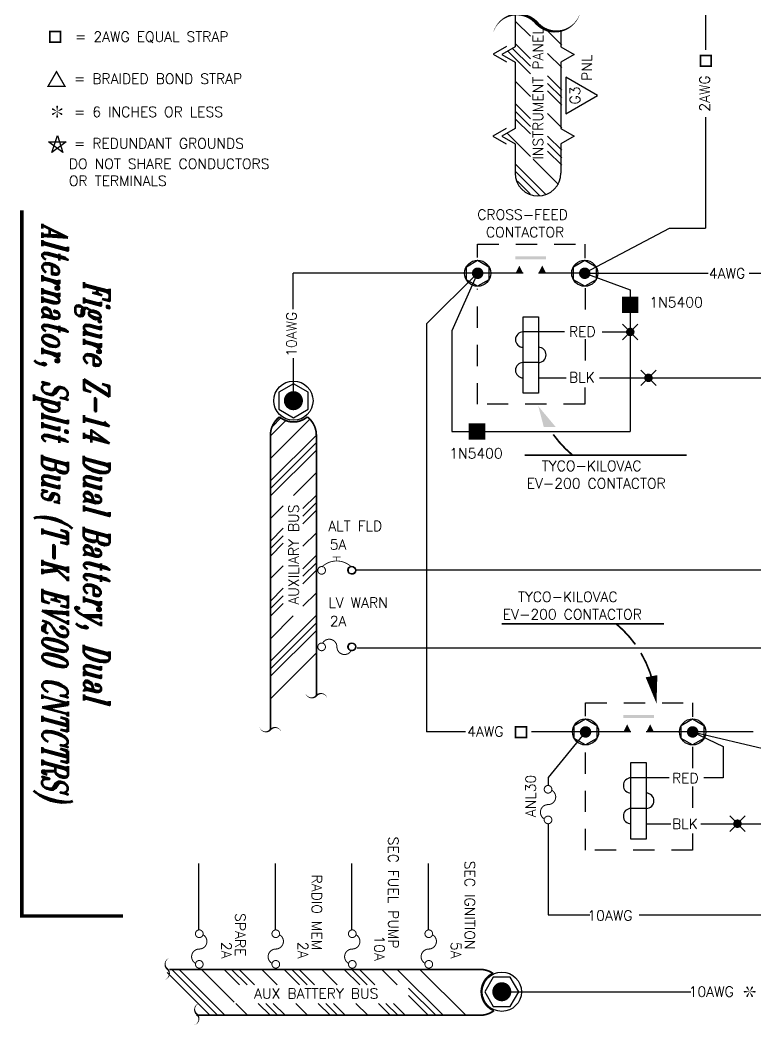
# Model space of a CAD drawing. Extents: x 0.2 to 15.4, y -1.3 to 19.5.
# Drawn here: x 0.53 to 4.86, y -1.3 to 4.61 of the extents above; entities that cross this region are included whole.
import ezdxf
from ezdxf.enums import TextEntityAlignment as Align

# ---------------------------------------------------------------- set-up
doc = ezdxf.new("R2010")
doc.units = 0
doc.header["$LTSCALE"] = 0.5
doc.header["$MEASUREMENT"] = 0
doc.linetypes.add('HIDDEN', pattern=[0.375, 0.25, -0.125])
doc.layers.get('0').update_dxf_attribs({"linetype": 'CONTINUOUS'})
doc.styles.add('ROMANT', font='ROMANT.SHX', dxfattribs={"width": 0.7, "oblique": 15})
doc.styles.get("Standard").update_dxf_attribs({"font": 'ROMANS.shx'})

# ---------------------------------------------------------------- blocks, each defined once
blk = doc.blocks.new('*X11')
at = {"color": 0}
for p, q in [((1.061036707237144, -34.42688487356271), (1.19849896605083, -34.28942261474902)), ((1.547172619302896, -34.42688487356271), (1.68074486574228, -34.29331262712332)), ((0.8310017645645298, -34.48014312093868), (0.9698884297944207, -34.34125645570879)), ((0.8375071683412676, -34.51783189098611), (1.01408260361858, -34.34125645570879)), ((0.8404488839358415, -34.42650182774322), (0.9161911762355053, -34.35075953544355)), ((1.193619228709622, -34.42688487356271), (1.279247646563534, -34.34125645570879)), ((1.237813402533781, -34.42688487356271), (1.323441820387693, -34.34125645570879)), ((1.28200757635794, -34.42688487356271), (1.367635994211853, -34.34125645570879)), ((1.414590097830418, -34.42688487356271), (1.50021851568433, -34.34125645570879)), ((1.591366793127055, -34.42688487356271), (1.696921056061186, -34.32133061062857)), ((1.635560966951214, -34.42688487356271), (1.721189384805126, -34.34125645570879)), ((1.768143488423692, -34.42688487356271), (1.853771906277604, -34.34125645570879)), ((0.8961235574347107, -34.59179802336514), (1.045087084169674, -34.44283449663018)), ((1.009247646563815, -34.61125645570851), (1.092574205021734, -34.52792989725059)), ((1.053441820387974, -34.61125645570851), (1.136768378845893, -34.52792989725059)), ((1.097635994212133, -34.61125645570851), (1.180962552670052, -34.52792989725059)), ((1.230218515684611, -34.61125645570851), (1.31354507414253, -34.52792989725059)), ((1.362801037157089, -34.61125645570851), (1.446127595615008, -34.52792989725059)), ((1.406995210981248, -34.61125645570851), (1.490321769439167, -34.52792989725059)), ((1.451189384805407, -34.61125645570851), (1.534515943263326, -34.52792989725059)), ((1.583771906277885, -34.61125645570851), (1.667098464735804, -34.52792989725059)), ((1.716354427750363, -34.61125645570851), (1.799680986208281, -34.52792989725059))]:
    blk.add_line(p, q, dxfattribs=at)
blk = doc.blocks.new('STAR')
at = {"color": 7}
for points in [[(-6.661338147750939e-16, 0, 0, 0.01, 0), (-0.03000000000000069, 0, 0, 0, 0)], [(-9.992007221626409e-16, 0, 0, 0.01, 0), (-0.01500000000000112, 0.02598076211353373, 0, 0, 0)], [(-5.551115123125783e-16, -8.881784197001252e-16, 0, 0.01, 0), (-0.01500000000000079, -0.02598076211353373, 0, 0, 0)], [(-6.661338147750939e-16, 8.881784197001252e-16, 0, 0.01, 0), (0.01499999999999946, 0.02598076211353373, 0, 0, 0)], [(-8.881784197001252e-16, 0, 0, 0.01, 0), (0.01499999999999924, -0.02598076211353373, 0, 0, 0)], [(-6.661338147750939e-16, 0, 0, 0.01, 0), (0.02999999999999936, 0, 0, 0, 0)]]:
    blk.add_lwpolyline(points, format="xyseb", dxfattribs=at)
for points in [[(-0.02750000000000075, 0, 0.005, 0.005, 1), (-0.03250000000000064, 0, 0.005, 0.005, 1)], [(-0.01375000000000115, 0.02381569860407229, 0.005, 0.005, 1), (-0.0162500000000011, 0.02814582562299428, 0.005, 0.005, 1)], [(0.01374999999999948, 0.02381569860407318, 0.005, 0.005, 1), (0.01624999999999943, 0.02814582562299517, 0.005, 0.005, 1)], [(0.02749999999999941, 0, 0.005, 0.005, 1), (0.03249999999999931, 0, 0.005, 0.005, 1)], [(-0.01375000000000082, -0.02381569860407318, 0.005, 0.005, 1), (-0.01625000000000076, -0.02814582562299517, 0.005, 0.005, 1)], [(0.01374999999999926, -0.02381569860407229, 0.005, 0.005, 1), (0.01624999999999921, -0.02814582562299428, 0.005, 0.005, 1)]]:
    blk.add_lwpolyline(points, format="xyseb", close=True, dxfattribs=at)
blk = doc.blocks.new('G3')
blk.add_lwpolyline([(-0.1081406414737565, 0), (3.552713678800501e-15, -0.1873050853956357), (0.1081406414737565, 0)], close=True)
blk.add_text('G3', height=0.06).set_placement((0.0003153238489126409, -0.08411461235873219), align=Align.CENTER)
at = {"color": 7}
blk.add_text('PNL', height=0.06, dxfattribs=at).set_placement((0.08662204258197725, -0.1538676987564243))
blk = doc.blocks.new('CUTOFF')
at = {"color": 7}
blk.add_lwpolyline([(-0.1278728342885813, -0.02914608058412682, 0, 0.02, -0.591879645207404), (0, 0, 0.02, 0, 0.591879645207404), (0.1278728342885955, 0.02914608058414103, 0, 0, 0.591879645207404)], format="xyseb", dxfattribs=at)
blk = doc.blocks.new('FUSE')
blk.add_lwpolyline([(0.1404259733037172, -0.03625724772812688, 0.01, 0.01, -729.2147678623838), (0.1406250000000036, -0.03630921887069505, 0.01, 0.01, -0.7745966692415445), (0, 0, 0.01, 0.01, 0.7745966692414826), (-0.1406250000000036, 0.03630921887069505, 0.01, 0.01, 55.55771820439573), (-0.1380376597728556, 0.03554085559310494, 0.01, 0.01, 55.55771820439573)], format="xyseb")
blk = doc.blocks.new('DOT')
at = {"color": 7}
blk.add_lwpolyline([(-0.01249999999999929, 0, 0.025, 0.025, 1), (0.01249999999999929, 0, 0.025, 0.025, 1)], format="xyseb", close=True, dxfattribs=at)
blk = doc.blocks.new('SPLICE')
for p, q in [((-0.04540863766729331, -0.04540863766729331), (0.04540863766729686, 0.04540863766729331)), ((0.04540863766729331, -0.04540863766730041), (-0.04540863766729331, 0.04540863766729331))]:
    blk.add_line(p, q)
blk.add_blockref('DOT', (0, 0))

msp = doc.modelspace()

# ---------------------------------------------------------------- linework, layer by layer
at = {"color": 7}
for p, q in [((4.565298263511172, 7.391096162940391), (4.565298263511176, 4.439715774133527)), ((3.394958022519203, 4.458872136984359), (3.316728987333677, 4.413706582461549)), ((3.44456999674208, 4.45684170079292), (3.366340961556551, 4.411676146270116)), ((3.714569996741799, 4.45684170079292), (3.792799031927329, 4.411676146270116)), ((3.316728987333677, 4.413706582461549), (3.394958022519203, 4.368541027938745)), ((3.366340961556551, 4.411676146270116), (3.44456999674208, 4.366510591747305)), ((3.792799031927329, 4.411676146270116), (3.714569996741799, 4.366510591747305)), ((3.44456999674208, 4.366510591747305), (3.44456999674208, 3.976841700792923)), ((3.714569996741799, 4.366510591747305), (3.714569996741799, 3.976841700792923)), ((4.565298263511176, 4.0422329603468), (4.565298263511176, 3.390552872130032)), ((3.39249426805346, 3.97684170079293), (3.314265232867937, 3.931676146270119)), ((3.44456999674208, 3.976841700792923), (3.366340961556551, 3.931676146270119)), ((3.714569996741799, 3.976841700792923), (3.792799031927329, 3.931676146270119)), ((3.314265232867937, 3.931676146270119), (3.39249426805346, 3.886510591747308)), ((3.366340961556551, 3.931676146270119), (3.44456999674208, 3.886510591747308)), ((3.792799031927329, 3.931676146270119), (3.714569996741799, 3.886510591747308)), ((3.44456999674208, 3.886510591747308), (3.44456999674208, 3.714362256911782)), ((3.714569996741799, 3.886510591747308), (3.714569996741799, 3.714362256911782)), ((3.854572038372579, 3.127200187631695), (4.353866102700346, 3.390552872130032)), ((4.353866102700346, 3.390552872130032), (4.565298263511176, 3.390552872130032)), ((3.230916793506294, 3.124632679042969), (2.138773297190228, 3.124632679042975)), ((2.138773297190228, 2.912431730833532), (2.138773297190228, 3.124632679042975)), ((3.224652642293952, 3.124632679042969), (2.923525256722071, 2.827198844662309)), ((3.224652642293952, 3.124632679042969), (3.073525256722073, 2.786383610945004)), ((3.854652642293955, 3.124632679042969), (4.580690463685285, 3.124632679042969)), ((3.854652642293955, 3.124632679042969), (4.121711092106503, 3.027239818598745)), ((4.822578991687545, 3.124632679042969), (5.153806751121939, 3.124632679042969)), ((4.121711092106503, 3.027239818598745), (4.121711092106508, 2.193694610811251)), ((2.923525256722071, 2.827198844662309), (2.923525256722071, 0.4260154135799938)), ((3.073525256722073, 2.786383610945004), (3.073525256722073, 2.193694610811251)), ((3.957081646391856, 2.779067910328282), (4.121711092106505, 2.779067910328282)), ((2.138773297190228, 2.625576476371913), (2.138773297190228, 2.357426771514478)), ((3.940544837278239, 2.509067910328286), (5.07946197414536, 2.509067910328286)), ((3.073525256722073, 2.193694610811251), (4.121711092106508, 2.193694610811251)), ((2.516144062216723, 0.9216184251134072), (5.89095995971668, 0.9216184251134072)), ((3.153504620367142, 0.4260154135799938), (2.923525256722071, 0.4260154135799938)), ((3.859245051198242, 0.4260154135799938), (3.541376306132149, 0.4260154135799938)), ((3.808361549437739, 0.4260154135799938), (3.58079922424391, 0.4260154135799938)), ((4.844456124093385, 0.4260154135799938), (4.489245051198241, 0.4260154135799938)), ((4.489245051198241, 0.4260154135799938), (4.669682580852756, 0.3399121279045856)), ((4.489245051198241, 0.4260154135799938), (4.937600738232831, 0.3204871393846136)), ((4.669682580852756, 0.3399121279045856), (4.669682580852756, 0.1560154135797207)), ((3.638757721127666, -0.1161196011520758), (3.638757721127666, -0.6498640497600414)), ((1.585267699817969, -0.7388197041783657), (1.585267699817969, -0.3472190781645266)), ((2.03526769981797, -0.7388197041783657), (2.03526769981797, -0.3472190781645266)), ((2.48526769981797, -0.7388197041783657), (2.48526769981797, -0.3472190781645266)), ((2.935267699817969, -0.7388197041783657), (2.935267699817969, -0.3472190781645266)), ((3.638757721127666, -0.6498640497600414), (3.885419426828955, -0.6498640497600414)), ((4.175666719422262, -0.6498640497600414), (7.549583920636712, -0.6498640497600414)), ((3.366605484028858, -1.102506178961403), (4.47778408606747, -1.102506178961403))]:
    msp.add_line(p, q, dxfattribs=at)
for p, q in [((3.492047652973637, 3.124632679042969), (3.224652642293952, 3.124632679042969)), ((3.83356148363743, 3.124632679042969), (3.582047652973545, 3.124632679042969)), ((3.492047652973637, 2.419067910328375), (3.492047652973637, 2.86906791032793)), ((3.492047652973637, 2.86906791032793), (3.582047652973545, 2.86906791032793)), ((3.582047652973545, 2.86906791032793), (3.582047652973545, 2.419067910328375)), ((3.735488355088307, 2.779067910328012), (3.492047652973637, 2.779067910328012)), ((3.582047652973545, 2.599067910328197), (3.492047652973637, 2.599067910328197)), ((3.582047652973541, 2.509067910328286), (3.745410473343853, 2.509067910328286)), ((3.582047652973545, 2.419067910328375), (3.492047652973637, 2.419067910328375)), ((5.931393823815254, 1.377827647928846), (2.509104861091116, 1.377827647928846)), ((3.859245051198242, 0.4260154135799938), (3.638757721127666, 0.1582233066432002)), ((4.12664006187792, 0.4260154135799938), (3.859245051198242, 0.4260154135799938)), ((4.46815389254172, 0.4260154135799938), (4.216640061877831, 0.4260154135799938)), ((4.12664006187792, 0.2460154135796389), (4.216640061877831, 0.2460154135796389)), ((4.12664006187792, -0.2039845864199163), (4.12664006187792, 0.2460154135796389)), ((4.216640061877831, 0.2460154135796389), (4.216640061877831, -0.2039845864199163)), ((3.638757721127666, 0.1582233066432002), (3.638757721127666, 0.1101532275762436)), ((4.351272647083334, 0.1560154135797207), (4.12664006187792, 0.1560154135797207)), ((4.669682580852756, 0.1560154135797207), (4.554235490844846, 0.1560154135797207)), ((4.216640061877831, -0.02398458642009427), (4.12664006187792, -0.02398458642009427)), ((4.216640061877831, -0.1139845864200053), (4.360253275596946, -0.1139845864200044)), ((4.538070326732978, -0.1139845864200032), (5.285180149122409, -0.1139845864199982)), ((4.216640061877831, -0.2039845864199163), (4.12664006187792, -0.2039845864199163))]:
    msp.add_line(p, q)
at = {"color": 0}
for p, q in [((2.005850732687763, 2.03538653387093), (2.237080581123299, 2.266616382306466)), ((2.005850732687763, 2.167969055343407), (2.095735828739782, 2.257854151395427)), ((2.01533810308838, 2.221650599568183), (2.067113595558277, 2.273426092038078)), ((2.005850732687763, 1.902804012398451), (2.275846241489097, 2.172799521199784)), ((2.005850732687763, 1.858609838574291), (2.275849004687489, 2.128608110574016)), ((2.005850732687763, 1.814415664750133), (2.275849004687489, 2.084413936749859)), ((2.141814435623118, 1.817796846213009), (2.275849004687489, 1.95183141527738)), ((2.196200427220084, 1.739600316337499), (2.275849004687489, 1.819248893804903)), ((2.005850732687763, 1.681833143277655), (2.081088124431226, 1.757070535021117)), ((2.196200427220084, 1.695406142513341), (2.275849004687489, 1.775054719980743)), ((2.196200427220084, 1.651211968689181), (2.275849004687489, 1.730860546156584)), ((2.005850732687763, 1.549250621805178), (2.081088124431226, 1.62448801354864)), ((2.196200427220084, 1.518629447216703), (2.275849004687489, 1.598278024684107)), ((2.005850732687763, 1.505056447981018), (2.081088124431226, 1.58029383972448)), ((2.005850732687763, 1.460862274156859), (2.081088124431226, 1.536099665900321)), ((2.196200427220084, 1.386046925744226), (2.275849004687489, 1.46569550321163)), ((2.196200427220084, 1.341852751920066), (2.275849004687489, 1.42150132938747)), ((2.005850732687763, 1.328279752684382), (2.081088124431226, 1.403517144427844)), ((2.196200427220084, 1.297658578095906), (2.275849004687489, 1.377307155563311)), ((2.005850732687763, 1.195697231211905), (2.081088124431226, 1.270934622955365)), ((2.196200427220084, 1.16507605662343), (2.275849004687489, 1.244724634090832)), ((2.005850732687763, 1.151503057387745), (2.081088124431226, 1.226740449131206)), ((2.005850732687763, 1.107308883563586), (2.081088124431226, 1.182546275307048)), ((2.005850732687763, 0.8421438406186299), (2.275849004687489, 1.112142112618355)), ((2.005850732687763, 0.9747263620911069), (2.139575263605716, 1.108450893009059)), ((2.005850732687763, 0.7979496667944721), (2.275849004687489, 1.067947938794197)), ((2.005850732687763, 0.7537554929703125), (2.275849004687489, 1.023753764970038)), ((2.005850732687763, 0.6211729714978338), (2.275849004687489, 0.8911712434975589)), ((1.398450356418052, -0.9898292854333104), (1.649726385945996, -1.241105314961254)), ((1.429303602204299, -0.9764883573953977), (1.693920559770155, -1.241105314961254)), ((1.46811646159459, -0.9711070429615287), (1.738114733594315, -1.241105314961254)), ((1.600698983067067, -0.9711070429615287), (1.792995264594026, -1.163403324488489)), ((1.733281504539544, -0.9711070429615287), (1.823801152833564, -1.061626691255547)), ((1.777475678363703, -0.9711070429615287), (1.867995326657724, -1.061626691255547)), ((1.821669852187863, -0.9711070429615287), (1.912189500481881, -1.061626691255547)), ((1.954252373660342, -0.9711070429615287), (2.044772021954358, -1.061626691255547)), ((2.086834895132819, -0.9711070429615287), (2.177354543426837, -1.061626691255547)), ((2.131029068956977, -0.9711070429615287), (2.221548717250997, -1.061626691255547)), ((2.175223242781136, -0.9711070429615287), (2.265742891075156, -1.061626691255547)), ((2.307805764253615, -0.9711070429615287), (2.398325412547633, -1.061626691255547)), ((2.440388285726094, -0.9711070429615287), (2.53090793402011, -1.061626691255547)), ((2.484582459550252, -0.9711070429615287), (2.57510210784427, -1.061626691255547)), ((2.528776633374411, -0.9711070429615287), (2.619296281668429, -1.061626691255547)), ((2.661359154846888, -0.9711070429615287), (2.751878803140908, -1.061626691255547)), ((2.752126881223544, -0.9711070429615287), (3.022125153223269, -1.241105314961254)), ((2.884709402696021, -0.9711070429615287), (3.154707674695746, -1.241105314961254)), ((2.817897139194013, -1.081071474756157), (2.97793097939911, -1.241105314961254)), ((1.801304571699386, -1.171712631593846), (1.870697255066792, -1.241105314961254)), ((1.933887093171863, -1.171712631593846), (2.003279776539269, -1.241105314961254)), ((1.978081266996023, -1.171712631593846), (2.047473950363429, -1.241105314961254)), ((2.022275440820183, -1.171712631593846), (2.091668124187589, -1.241105314961254)), ((2.15485796229266, -1.171712631593846), (2.224250645660067, -1.241105314961254)), ((2.287440483765138, -1.171712631593846), (2.356833167132544, -1.241105314961254)), ((2.331634657589298, -1.171712631593846), (2.401027340956702, -1.241105314961254)), ((2.375828831413456, -1.171712631593846), (2.445221514780862, -1.241105314961254)), ((2.508411352885933, -1.171712631593846), (2.57780403625334, -1.241105314961254)), ((2.640993874358411, -1.171712631593846), (2.710386557725817, -1.241105314961254)), ((2.685188048182571, -1.171712631593846), (2.754580731549977, -1.241105314961254)), ((2.729382222006731, -1.171712631593846), (2.798774905374137, -1.241105314961254)), ((2.817897139194013, -1.125265648580317), (2.93373680557495, -1.241105314961254))]:
    msp.add_line(p, q, dxfattribs=at)
at = {"color": 7}
for points in [[(3.827236976396696, 4.655588712380561, 0, 0.02, -0.591879645207404), (3.571491307819533, 4.597296551212308, 0.02, 0, 0.591879645207404), (3.315745639242342, 4.539004390044026, 0, 0, 0.591879645207404)], [(0.5432797523553793, 3.494806342478478, 0.02, 0.02, 0), (0.5432797523553793, -0.6569356393005064, 0.02, 0.02, 0), (1.137897246661406, -0.6569356393005064, 0, 0, 0), (1.137897246661406, 3.486662670413718, 0, 0, 0), (0.5595553356700028, 3.486662670413718, 0, 0, 0)], [(2.275849004687489, 0.6392413021240608, 0.01, 0.01, 0), (2.275849004687489, 2.171935778670698, 0.01, 0.01, 0.2348332450451764), (2.222353845576995, 2.279554868389607, 0.01, 0.01, -0.3692618295043156), (2.059345891798261, 2.279554868389609, 0.01, 0.01, 0.2348332450451939), (2.005850732687763, 2.171935778670698, 0.01, 0.01, 0), (2.005850732687763, 0.4393121386004546, 0.01, 0.01, 1.361870775146409)], [(4.276667119788556, 0.5937394066299216, 0, 0.07, 0), (4.24738558695081, 0.7537489211429153, 0.07, 0.07, 0)], [(2.211912587543198, 0.6538143424161242, 0, 0.01, 0.591879645207404), (2.275849004687489, 0.6392413021240608, 0.01, 0, -0.591879645207404), (2.339785421831786, 0.6246682618319903, 0, 0, -0.591879645207404)], [(1.941914315543473, 0.453885178892518, 0, 0.01, 0.591879645207404), (2.005850732687763, 0.4393121386004546, 0.01, 0, -0.591879645207404), (2.069787149832061, 0.4247390983083841, 0, 0, -0.591879645207404)], [(1.570201267520118, -1.241105314961254, 0.01, 0.01, 0), (3.239091821613967, -1.241105314961254, 0.01, 0.01, 0.1629412427891178), (3.320370313217558, -1.213895666033907, 0.01, 0.01, -0.6474322707957655), (3.314159412294563, -0.993902687259401, 0.01, 0.01, 0.1484864543589288), (3.239091821613967, -0.9711070429615287, 0.01, 0.01, 0), (1.410217331255359, -0.9711070429615287, 0.01, 0.01, 1)]]:
    msp.add_lwpolyline(points, format="xyseb", dxfattribs=at)
for points in [[(3.44456999674208, 4.647576793452805), (3.44456999674208, 4.45684170079292)], [(3.714569996741799, 4.550306194465028), (3.714569996741799, 4.45684170079292)], [(0.7525639070345773, 3.934905617630895), (0.7849467085462611, 3.835241602530777), (0.7001674335377321, 3.896837351317933), (0.8049603805314225, 3.896837351317933), (0.720181105522897, 3.835241602530774), (0.7525639070345773, 3.934905617630895)]]:
    msp.add_lwpolyline(points, dxfattribs=at)
for points in [[(0.7714095226406739, 4.546519101174983, 0.01, 0.01, 0), (0.7082957117371789, 4.546519101174983, 0.01, 0.01, 0), (0.7082957117371789, 4.483405290271484, 0.01, 0.01, 0), (0.7714095226406739, 4.483405290271484, 0.01, 0.01, 0)], [(4.597823577504569, 4.40659928812639, 0.01, 0.01, 0), (4.53470976660107, 4.40659928812639, 0.01, 0.01, 0), (4.53470976660107, 4.343485477222892, 0.01, 0.01, 0), (4.597823577504569, 4.343485477222892, 0.01, 0.01, 0)], [(0.797410335078858, 4.223712525312004, 0.008, 0.008, 0), (0.747252397443013, 4.310588621700161, 0.008, 0.008, 0), (0.697094459807168, 4.223712525312004, 0.008, 0.008, 0)], [(2.112849868687624, 2.374867399570388, 0.05599999999999999, 0.05599999999999999, 1), (2.168849868687628, 2.374867399570388, 0.05599999999999999, 0.05599999999999999, 1)], [(3.511252286709675, 0.4555195666212475, 0.01, 0.01, 0), (3.448138475806177, 0.4555195666212475, 0.01, 0.01, 0), (3.448138475806177, 0.3924057557177489, 0.01, 0.01, 0), (3.511252286709675, 0.3924057557177489, 0.01, 0.01, 0)], [(3.366605484028858, -1.074506178961401, 0.05599999999999999, 0.05599999999999999, 1), (3.366605484028858, -1.130506178961405, 0.05599999999999999, 0.05599999999999999, 1)]]:
    msp.add_lwpolyline(points, format="xyseb", close=True, dxfattribs=at)
at = {"color": 5, "linetype": 'HIDDEN'}
for points in [[(3.224652642293952, 3.217397599606196), (3.224652642293952, 3.295385902393543), (3.854521016586189, 3.295385902393543)], [(3.854652642293955, 3.295385902393543), (3.854652642293955, 3.214145375496559)], [(3.854652642293955, 2.452317988361282), (3.854652642293955, 2.353501570312469), (3.224652642293952, 2.353501570312469), (3.224652642293952, 3.033646937411477)], [(3.856172136532029, 3.036899161521122), (3.856172136532029, 2.851221045188959)], [(3.856172136532029, 2.736132659973103), (3.856172136532029, 2.550454543640941)], [(3.859245051198242, 0.5187803341432202), (3.859245051198242, 0.5967686369305669), (4.489113425490475, 0.5967686369305669)], [(4.489245051198241, 0.5967686369305669), (4.489245051198241, 0.5155281100335829)], [(4.489245051198241, -0.1707345083870093), (4.489245051198241, -0.269550926435822), (3.859245051198242, -0.269550926435822), (3.859245051198242, 0.3350296719485018)], [(4.489245051198241, 0.3382818960581462), (4.489245051198241, 0.2135987277461169)], [(4.489245051198241, 0.1041087729880985), (4.489245051198241, -0.05921335841740483)]]:
    msp.add_lwpolyline(points, dxfattribs=at)
at = {"color": 7}
for points in [[(3.158085838657991, 3.163065041041287), (3.224652642293952, 3.201497403039598), (3.291219445929917, 3.163065041041287), (3.291219445929917, 3.086200317044652), (3.224652642293952, 3.047767955046334), (3.158085838657991, 3.086200317044652)], [(3.78808583865799, 3.163065041041287), (3.854652642293955, 3.201497403039598), (3.921219445929919, 3.163065041041287), (3.921219445929919, 3.086200317044652), (3.854652642293955, 3.047767955046334), (3.78808583865799, 3.086200317044652)], [(2.227406497786744, 2.424840892680916), (2.14084986868763, 2.474814385791437), (2.054293239588509, 2.424840892680916), (2.054293239588509, 2.324893906459875), (2.14084986868763, 2.274920413349347), (2.227406497786744, 2.324893906459875)], [(3.792678247562277, 0.4644477755783116), (3.859245051198242, 0.5028801375766223), (3.925811854834203, 0.4644477755783116), (3.925811854834203, 0.3875830515816761), (3.859245051198242, 0.3491506895833583), (3.792678247562277, 0.3875830515816761)], [(4.422678247562279, 0.4644477755783116), (4.489245051198241, 0.5028801375766223), (4.555811854834202, 0.4644477755783116), (4.555811854834202, 0.3875830515816761), (4.489245051198241, 0.3491506895833583), (4.422678247562279, 0.3875830515816761)], [(3.416578977139386, -1.189062808060521), (3.466552470249907, -1.102506178961407), (3.416578977139386, -1.015949549862286), (3.316631990918344, -1.015949549862286), (3.266658497807816, -1.102506178961407), (3.316631990918344, -1.189062808060521)]]:
    msp.add_lwpolyline(points, close=True, dxfattribs=at)
for points in [[(3.241527642293937, 3.124632679042969, 0.03374999999996624, 0.03374999999996624, -1), (3.207777642293971, 3.124632679042969, 0.03374999999996624, 0.03374999999996624, -1)], [(3.871527642293936, 3.124632679042969, 0.03374999999996624, 0.03374999999996624, -1), (3.837777642293974, 3.124632679042969, 0.03374999999996624, 0.03374999999996624, -1)], [(3.876120051198219, 0.4260154135799938, 0.03374999999996624, 0.03374999999996624, -1), (3.842370051198257, 0.4260154135799938, 0.03374999999996624, 0.03374999999996624, -1)], [(4.506120051198222, 0.4260154135799938, 0.03374999999996624, 0.03374999999996624, -1), (4.47237005119826, 0.4260154135799938, 0.03374999999996624, 0.03374999999996624, -1)]]:
    msp.add_lwpolyline(points, format="xyseb", close=True)
for points in [[(4.121711092106504, 2.890666093538665, 0.096, 0.096, 0), (4.121711092106504, 2.905543534708625, 0, 0.096, 0), (4.121711092106504, 2.987369461143399, 0.096, 0.096, 0)], [(3.269464362100463, 2.193694610811251, 0.096, 0.096, 0), (3.254586920930503, 2.193694610811251, 0, 0.096, 0), (3.172760994495729, 2.193694610811251, 0.096, 0.096, 0)], [(2.480811962734633, 1.398138815102555, 0.005, 0.005, 0.3919273218769209), (2.310390853492917, 1.398663333892691, 0.005, 0.005, 0.3919273218769209)], [(2.372455595905825, 1.454805228343417, 0.005, 0.005, 0), (2.418180853811775, 1.454805228343417, 0.005, 0.005, 0)], [(2.395318224858796, 1.431798012929725, 0.005, 0.005, 0), (2.395318224858796, 1.454805228343417, 0.005, 0.005, 0)], [(2.318010143895519, 1.395961626017551, 0.006000000000000001, 0.006000000000000001, 39.33880835951041), (2.319932280443117, 1.394723587047578, 0.006000000000000001, 0.006000000000000001, 39.33880835951041)], [(2.498010143895511, 1.395961626017551, 0.006000000000000001, 0.006000000000000001, 39.33880835951041), (2.49993228044311, 1.394723587047578, 0.006000000000000001, 0.006000000000000001, 39.33880835951041)], [(2.318010143895519, 0.9459616260175485, 0.006000000000000001, 0.006000000000000001, 39.33880835951041), (2.319932280443117, 0.9447235870475756, 0.006000000000000001, 0.006000000000000001, 39.33880835951041)], [(2.498010143895511, 0.9459616260175485, 0.006000000000000001, 0.006000000000000001, 39.33880835951041), (2.49993228044311, 0.9447235870475756, 0.006000000000000001, 0.006000000000000001, 39.33880835951041)]]:
    msp.add_lwpolyline(points, format="xyseb")
at = {"color": 7, "const_width": 0.01}
for points in [[(3.7825521802134, 2.05463153476267, -0.06317611292234479), (3.669379494383244, 2.176052284195086, -0.06317611292234479)], [(4.038974374510745, 1.062370920303103, -0.06317611292234479), (4.152147060340901, 0.9409501708706866, -0.06317611292234479)], [(4.184961776212358, 0.8907058187500962, -0.09793319727614352), (4.269760845607253, 0.6492892262820287)]]:
    msp.add_lwpolyline(points, format="xyb", dxfattribs=at)
for points in [[(4.454941110453731, 2.05463153476267), (3.500454203439503, 2.05463153476267)], [(3.366585444270413, 1.062370920303103), (4.321072351284641, 1.062370920303103)]]:
    msp.add_lwpolyline(points, dxfattribs=at)
at = {"color": 7}
for centre, radius in [((3.224652642293952, 3.124632679042969), 0.07686472399663248), ((3.854652642293955, 3.124632679042969), 0.07686472399663248), ((2.14084986868763, 2.374867399570388), 0.1154088387988257), ((3.859245051198242, 0.4260154135799938), 0.07686472399663248), ((4.489245051198241, 0.4260154135799938), 0.07686472399663248), ((3.366605484028859, -1.102506178961405), 0.1154088387988257)]:
    msp.add_circle(centre, radius, dxfattribs=at)
for centre in [(2.483609737595083, 1.377827647928846), (2.483833114197024, 1.376451181480134), (2.483609737595083, 0.9278276479288499), (2.483833114197024, 0.9264511814801315)]:
    msp.add_circle(centre, 0.02249999999999979)
msp.add_arc((3.579569996741936, 3.714362256911782), 0.1349999999998595, 180, 0, dxfattribs=at)
msp.add_arc((3.579569996741936, 3.714362256911782), 0.1349999999998595, 180, 0, dxfattribs=at)
for centre, radius, start, end in [((3.492047652973637, 2.73406791032806), 0.04499999999995458, 90, 270), ((3.582047652973545, 2.644067910328149), 0.04499999999995511, 270, 90), ((3.492047652973637, 2.554067910328238), 0.04499999999995458, 90, 270), ((4.12664006187792, 0.1110154135797687), 0.04499999999995458, 90, 270), ((4.216640061877831, 0.0210154135798577), 0.04499999999995511, 270, 90), ((4.12664006187792, -0.06898458642005334), 0.04499999999995458, 90, 270)]:
    msp.add_arc(centre, radius, start, end)
for points in [[(3.492047652973637, 3.124632679042969), (3.469547652973658, 3.169632679042929), (3.447047652973682, 3.124632679042969)], [(3.582047652973548, 3.124632679042969), (3.604547652973524, 3.169632679042929), (3.6270476529735, 3.124632679042969)], [(4.126640061877923, 0.4260154135799938), (4.104140061877944, 0.4710154135799529), (4.081640061877968, 0.4260154135799938)], [(4.216640061877831, 0.4260154135799938), (4.23914006187781, 0.4710154135799529), (4.261640061877786, 0.4260154135799938)]]:
    msp.add_solid(points)
msp.add_solid([(3.581502525205179, 2.342587987184475), (3.684243394668556, 2.219662615762225), (3.613828798170942, 2.219662615762225)], dxfattribs=at)
for points in [[(3.6270476529735, 3.223632679042867), (3.6270476529735, 3.205632679042887), (3.447047652973682, 3.223632679042867), (3.447047652973682, 3.205632679042887)], [(4.261640061877786, 0.525015413579891), (4.261640061877786, 0.5070154135799116), (4.081640061877968, 0.525015413579891), (4.081640061877968, 0.5070154135799116)]]:
    msp.add_trace(points)

# ---------------------------------------------------------------- block references
at = {"color": 7, "rotation": 90}
for name, p in [('*X11', (-30.89208602871801, 2.750786964180326)), ('G3', (3.742931375503865, 4.16983975385418)), ('STAR', (0.7512072700221599, 4.075463524898391))]:
    msp.add_blockref(name, p, dxfattribs=at)
at = {"color": 7}
for name, p in [('SPLICE', (4.122449655559564, 2.779067910328282)), ('SPLICE', (4.229390381857698, 2.509067910328286)), ('SPLICE', (4.752887613247395, -0.1139845864200018)), ('STAR', (4.824732468998612, -1.102506178961403))]:
    msp.add_blockref(name, p, dxfattribs=at)
at = {"color": 7, "xscale": 0.6, "yscale": 0.6, "zscale": 0.6}
msp.add_blockref('FUSE', (2.396803335520579, 0.9264511814801297), dxfattribs=at)
at = {"color": 7}
for name, p, xscale, yscale, zscale, rotation in [('FUSE', (3.638757721127671, -0.001505030808787583), 0.6, 0.6, 0.6, 90), ('FUSE', (1.587142769695371, -0.851241437228133), 0.6, 0.6, 0.6, 270), ('FUSE', (2.037142769695372, -0.851241437228133), 0.6, 0.6, 0.6, 270), ('FUSE', (2.487142769695372, -0.851241437228133), 0.6, 0.6, 0.6, 270), ('FUSE', (2.937142769695371, -0.851241437228133), 0.6, 0.6, 0.6, 270), ('CUTOFF', (1.39848033076026, -0.9681509772609342), -0.5, 0.5, 0.5, 90), ('CUTOFF', (1.572319828309984, -1.234478230314552), -0.5, 0.5, 0.5, 90)]:
    msp.add_blockref(name, p, dxfattribs=dict(at, xscale=xscale, yscale=yscale, zscale=zscale, rotation=rotation))

# ---------------------------------------------------------------- texts
for s, p in [('INSTRUMENT PANEL', (3.609731117573654, 4.182053576346382)), ('2AWG', (4.589934000969633, 4.182053576346382)), ('10AWG', (2.159283424882302, 2.765774821251669))]:
    msp.add_text(s, height=0.05999999999994002, rotation=90, dxfattribs=at).set_placement(p, align=Align.CENTER)
for s, p in [('= 2AWG EQUAL STRAP', (0.8562827011895207, 4.486318361921931)), ('= BRAIDED BOND STRAP', (0.8497819596962228, 4.239078970104119)), ('= 6 INCHES OR LESS', (0.8497819596962228, 4.04374955282738)), ('= REDUNDANT GROUNDS', (0.8497819596962228, 3.858437028744321)), ('DO NOT SHARE CONDUCTORS', (0.8197569522235708, 3.738234310420173)), ('OR TERMINALS', (0.8197569522235708, 3.638065378483384))]:
    msp.add_text(s, height=0.06, dxfattribs=at).set_placement(p)
for s, height, p in [('CROSS-FEED', 0.05999999999994, (3.222462297091906, 3.439486404475874)), ('CONTACTOR', 0.05999999999994, (3.273361745115457, 3.336629261618841)), ('4AWG', 0.05999999999994, (4.585373897000638, 3.09406627277127)), ('RED', 0.05999999999994, (3.761929057689946, 2.751448620281407)), ('BLK', 0.05999999999994, (3.761929057689946, 2.482210971371734)), ('TYCO-KILOVAC', 0.05999999999994, (3.601971196767018, 1.961113560840863)), ('EV-200 CONTACTOR', 0.05999999999994, (3.513379967117315, 1.85825641798383)), ('ALT FLD', 0.06, (2.346566544570171, 1.607693684268994)), ('5A', 0.06, (2.354955330344657, 1.498732837262891)), ('TYCO-KILOVAC', 0.05999999999994, (3.461622666826521, 1.190682523798726)), ('LV WARN', 0.06, (2.346566544570171, 1.156332306983436)), ('EV-200 CONTACTOR', 0.05999999999994, (3.373031437176818, 1.087825380941693)), ('2A', 0.06, (2.354955330344657, 1.047371459977334)), ('4AWG', 0.05999999999994, (3.163370718004535, 0.3984505695428071)), ('RED', 0.05999999999994, (4.368033694136775, 0.1243016887534116)), ('BLK', 0.05999999999994, (4.368033694136775, -0.1449359601562614)), ('10AWG', 0.05999999999994, (3.870592175122246, -0.6842176356935576)), ('10AWG', 0.05999999999994, (4.466321882143549, -1.131938165699115))]:
    msp.add_text(s, height=height).set_placement(p)
at = {"color": 7, "style": 'ROMANT', "oblique": 15, "width": 0.7}
for s, p in [('Alternator, Split Bus (T-K EV200 CNTCTRS)', (0.6634900317907538, 3.419010645852781)), ('Figure Z-14 Dual Battery, Dual', (0.9081826452071977, 3.081282489939378))]:
    msp.add_text(s, height=0.15, rotation=270, dxfattribs=at).set_placement(p)
at = {"color": 7}
for p in [(4.392009313382924, 2.924038096933411), (3.214873247063651, 2.034874163051628)]:
    msp.add_text('1N5400', height=0.06, dxfattribs=at).set_placement(p, align=Align.CENTER)
msp.add_text('AUXILIARY BUS', height=0.05999999999994002, rotation=90).set_placement((2.171826161134964, 1.469369748106533), align=Align.CENTER)
for s, height, rotation, p in [('ANL30', 0.05999999999994, 90, (3.566422063239352, -0.07534596152914941)), ('SEC FUEL PUMP', 0.06, 270, (2.69861187412295, -0.1902633327071641)), ('SEC IGNITION', 0.06, 270, (3.148611874122949, -0.3321412413841192)), ('RADIO MEM', 0.06, 270, (2.24861187412295, -0.4131345106844801)), ('SPARE', 0.06, 270, (1.79861187412295, -0.639765748988476)), ('2A', 0.06, 270, (1.717066207049319, -0.8091200954995188)), ('2A', 0.06, 270, (2.16706620704932, -0.8091200954995188)), ('10A', 0.06, 270, (2.61706620704932, -0.7714473046888355)), ('5A', 0.06, 270, (3.067066207049319, -0.8091200954995188))]:
    msp.add_text(s, height=height, rotation=rotation).set_placement(p)
msp.add_text('AUX BATTERY BUS', height=0.05999999999994002).set_placement((2.275283091110323, -1.143056358151359), align=Align.CENTER)

doc.saveas('drawing.dxf')
